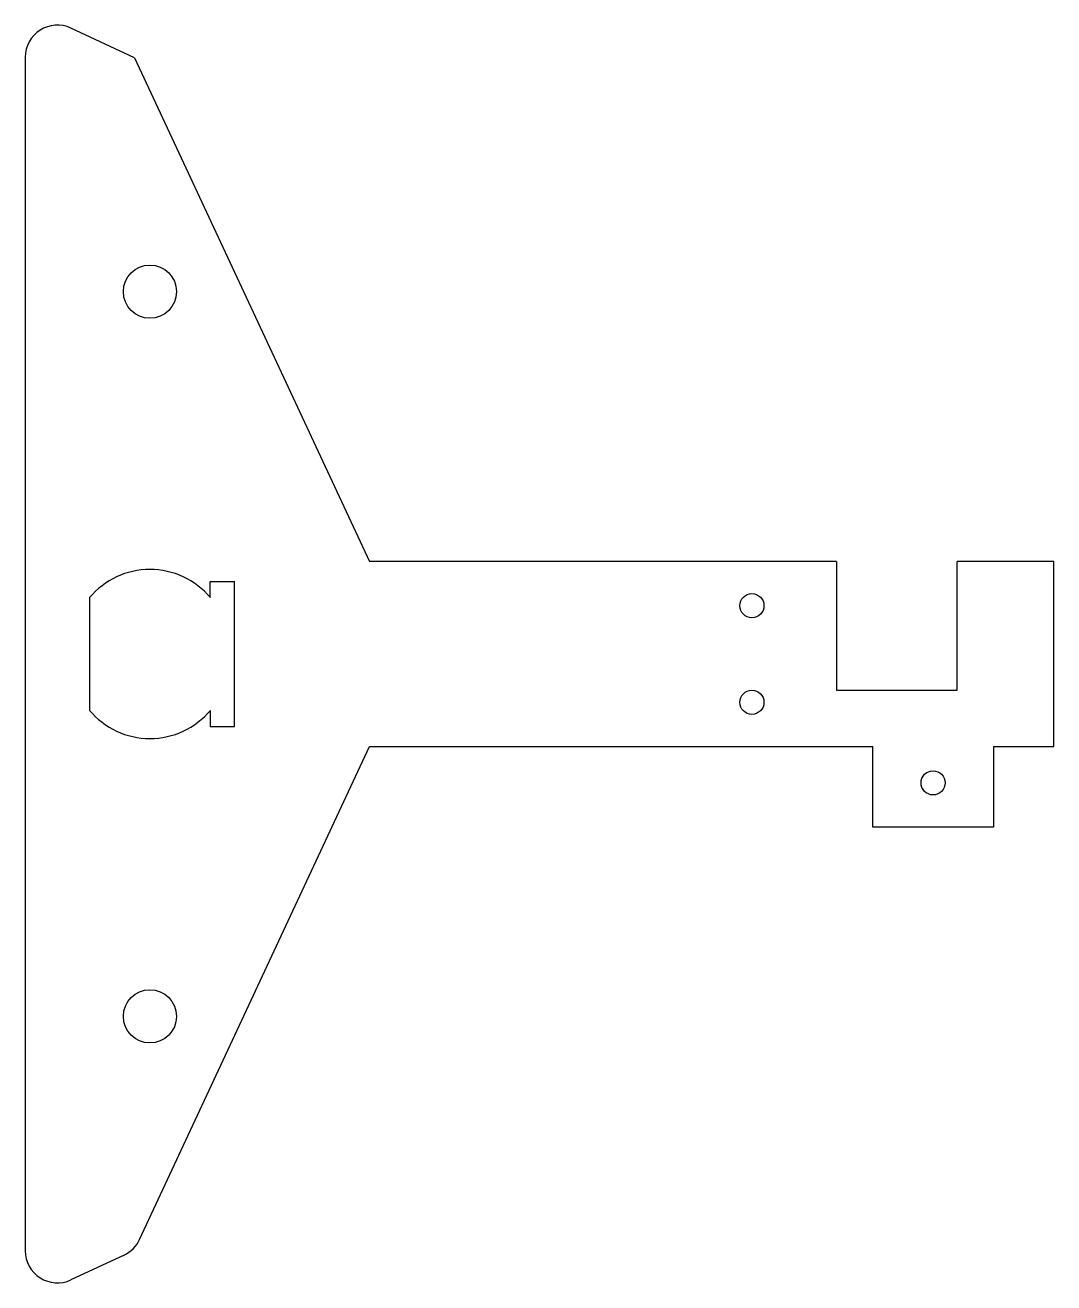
# Model space of a CAD drawing. Extents: x -101 to 27, y -78 to 78.
import ezdxf

# ---------------------------------------------------------------- set-up
doc = ezdxf.new("R2010")
doc.units = 0
doc.layers.add('VISIBLE', color=7, linetype='CONTINUOUS')

msp = doc.modelspace()

# ---------------------------------------------------------------- linework, layer by layer
at = {"layer": 'VISIBLE'}
for p, q in [((-87.47, 74.04), (-95.38, 77.72)), ((-101.07, 74.1), (-101.07, -74.1)), ((-87.47, 74.04), (-58.31, 11.5)), ((-0.31, 11.5), (-58.31, 11.5)), ((-0.31, 11.5), (-0.31, -4.5)), ((14.69, -4.5), (14.69, 11.5)), ((26.69, 11.5), (14.69, 11.5)), ((26.69, -11.5), (26.69, 11.5)), ((-78.07, 7), (-78.07, 9)), ((-78.07, 9), (-75.07, 9)), ((-75.07, -9), (-75.07, 9)), ((-93.07, 7), (-93.07, -7)), ((-0.31, -4.5), (14.69, -4.5)), ((-78.07, -7), (-78.07, -9)), ((-78.07, -9), (-75.07, -9)), ((-86.86, -72.72), (-58.31, -11.5)), ((-58.31, -11.5), (4.19, -11.5)), ((4.19, -21.5), (4.19, -11.5)), ((19.19, -11.5), (19.19, -21.5)), ((19.19, -11.5), (26.69, -11.5)), ((19.19, -21.5), (4.19, -21.5)), ((-88.79, -74.65), (-95.38, -77.72))]:
    msp.add_line(p, q, dxfattribs=at)
for centre, radius in [((-85.57, 45), 3.3), ((-10.81, 6), 1.5), ((-10.81, -6), 1.5), ((11.69, -16), 1.5), ((-85.57, -45), 3.3)]:
    msp.add_circle(centre, radius, dxfattribs=at)
for centre, radius, start, end in [((-97.07, 74.1), 4, 65, 180), ((-85.57, 0.71), 9.79, 39.9662, 140.0338), ((-85.57, -0.71), 9.79, 219.9662, 320.0338), ((-90.48, -71.03), 4, 295, 335), ((-97.07, -74.1), 4, 180, 295)]:
    msp.add_arc(centre, radius, start, end, dxfattribs=at)

doc.saveas('drawing.dxf')
